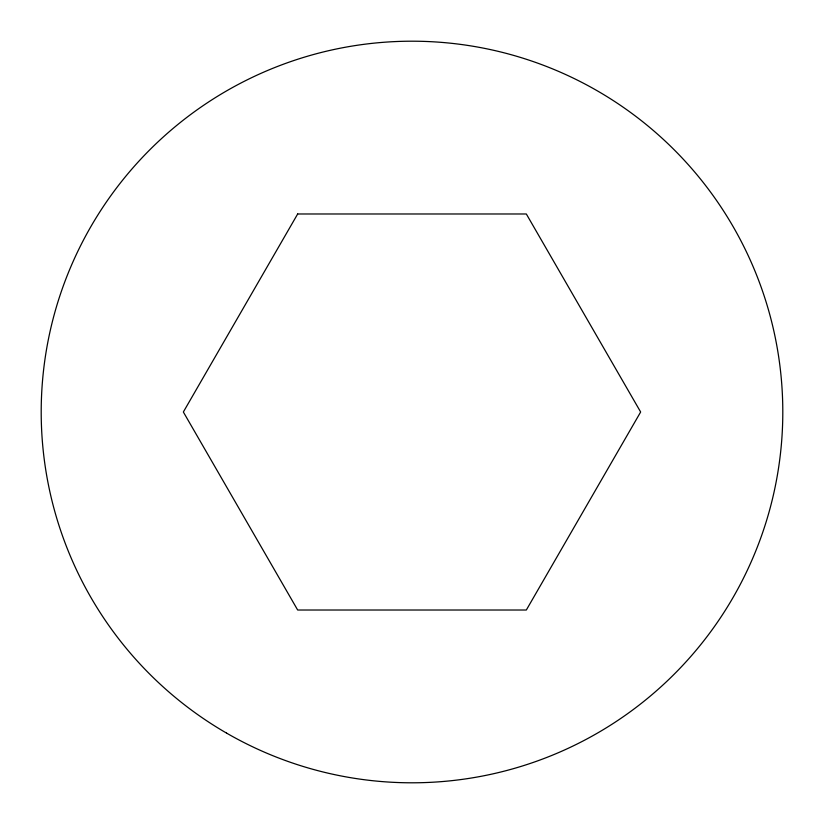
<?xml version="1.0" encoding="UTF-8"?>
<svg xmlns="http://www.w3.org/2000/svg" width="824" height="824" viewBox="0 0 824 824"><rect width="100%" height="100%" fill="white"/><g stroke="black" fill="none" stroke-linecap="round" stroke-linejoin="round"><path stroke-width="1.24" d="M297.67 213.983L183.35 412L297.67 610.018L526.33 610.018L640.65 412L526.33 213.983L297.67 213.983M226.6 733.123A370.8 370.8 0 0 0 782.8 412A370.8 370.8 0 0 0 226.6 90.877A370.8 370.8 0 0 0 226.6 733.123"/></g></svg>
